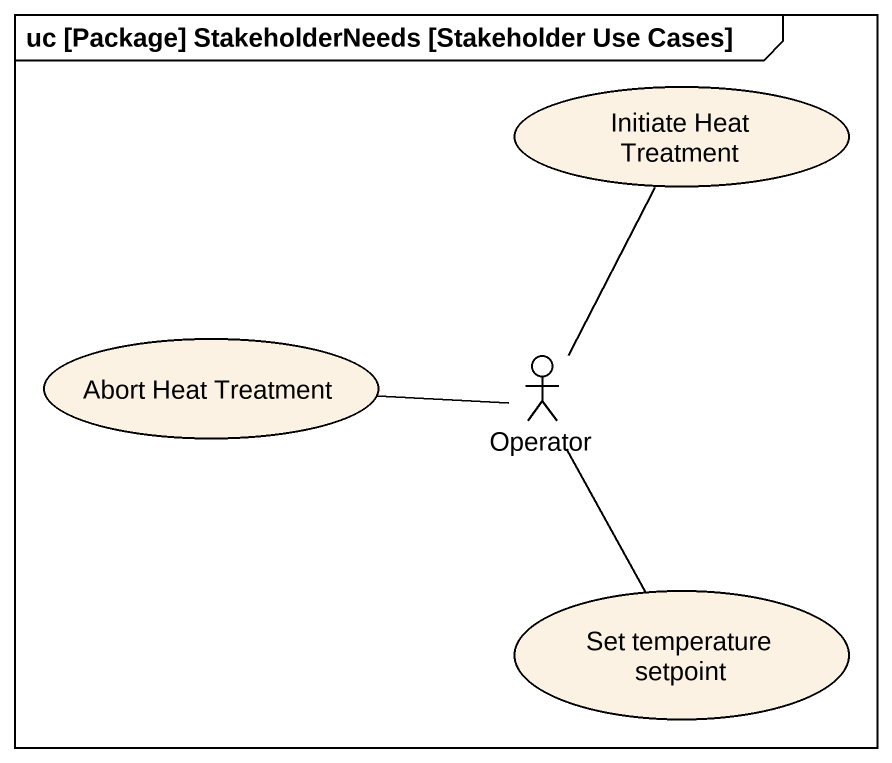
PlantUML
@startuml
mainframe uc [Package] StakeholderNeeds [Stakeholder Use Cases]
usecase "Initiate Heat Treatment" as Initiate_Heat_Treatment
usecase "Abort Heat Treatment" as Abort_Heat_Treatment
actor Operator
usecase "Set temperature setpoint" as Set_temperature_setpoint
Operator -up- Initiate_Heat_Treatment
Operator -left- Abort_Heat_Treatment
Operator -- Set_temperature_setpoint
@enduml
